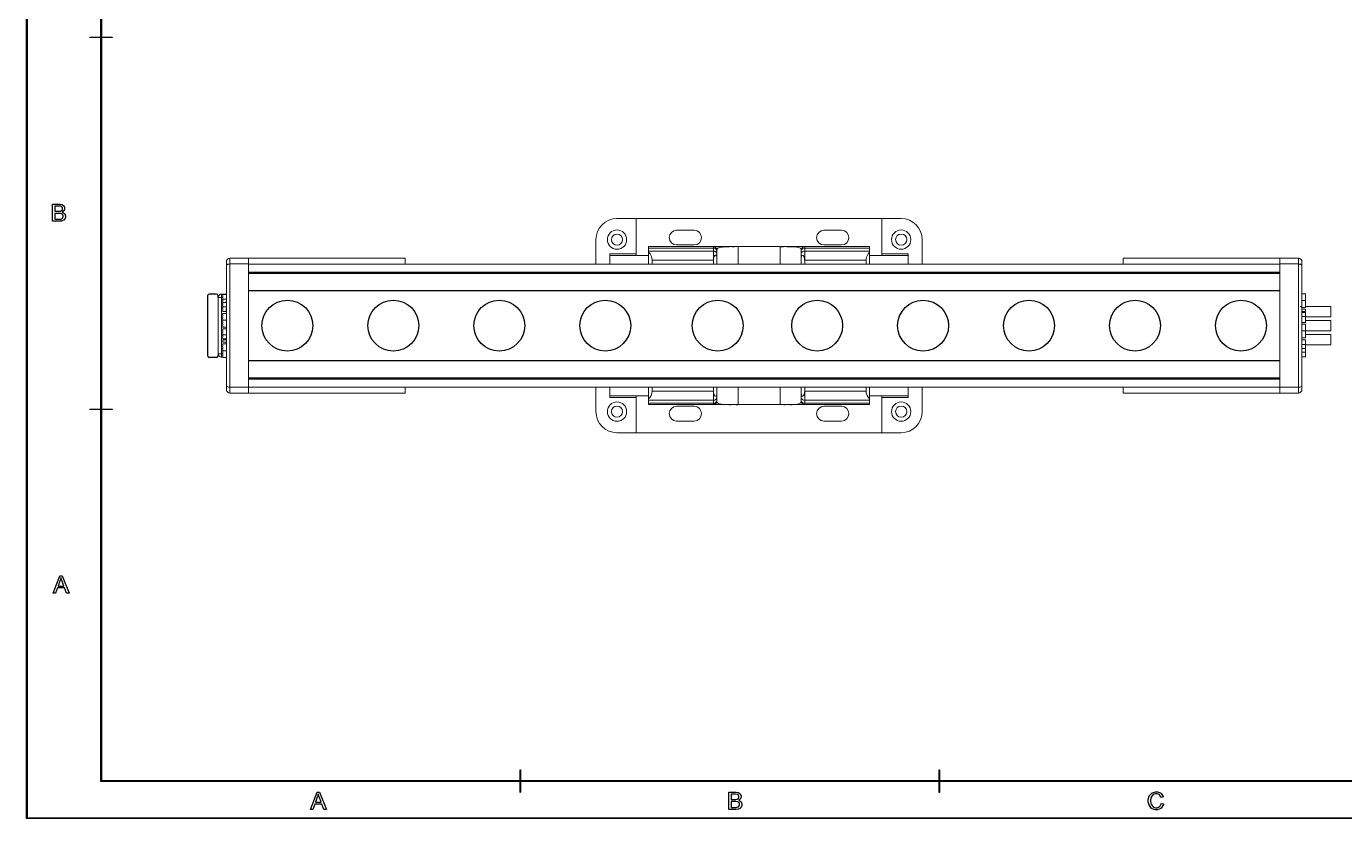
# Model space of a CAD drawing. Header units: inches. Extents: x 0.54 to 10.46, y 0.74 to 7.76.
# Drawn here: x 0.54 to 6.46, y 0.74 to 4.3 of the extents above; entities that cross this region are included whole.
import ezdxf

# ---------------------------------------------------------------- set-up
doc = ezdxf.new("R2010")
doc.units = ezdxf.units.IN
doc.header["$MEASUREMENT"] = 0

# ---------------------------------------------------------------- blocks, each defined once
blk = doc.blocks.new('block 2')
at = {"color": 7, "lineweight": 25, "true_color": 0xffffff}
blk.add_lwpolyline([(0.8729, 0.9096), (10.2943, 0.9096), (10.2943, 7.5904), (0.8729, 7.5904), (0.8729, 0.9096)], dxfattribs=at)
blk = doc.blocks.new('block 3')
at = {"color": 7, "lineweight": 25, "true_color": 0xffffff}
blk.add_lwpolyline([(10.296, 0.9061), (0.8712, 0.9061), (0.8707, 0.9061), (0.8694, 0.9074), (0.8694, 0.9078), (0.8694, 7.5922), (0.8694, 7.5926), (0.8707, 7.5939), (0.8712, 7.5939), (10.296, 7.5939), (10.2964, 7.5939), (10.2977, 7.5926), (10.2977, 7.5922), (10.2977, 0.9078), (10.2977, 0.9074), (10.2964, 0.9061), (10.296, 0.9061)], dxfattribs=at)
blk = doc.blocks.new('block 6')
at = {"color": 7, "lineweight": 25, "true_color": 0xffffff}
blk.add_lwpolyline([(0.9213, 2.5782), (0.821, 2.5782), (0.8208, 2.5782), (0.8203, 2.5788), (0.8203, 2.5789), (0.8203, 2.5792), (0.8208, 2.5796), (0.821, 2.5796), (0.9213, 2.5796), (0.9215, 2.5796), (0.922, 2.5792), (0.922, 2.5789), (0.922, 2.5788), (0.9215, 2.5782), (0.9213, 2.5782)], dxfattribs=at)
blk = doc.blocks.new('block 7')
at = {"color": 7, "lineweight": 25, "true_color": 0xffffff}
blk.add_lwpolyline([(0.9213, 4.2493), (0.821, 4.2493), (0.8208, 4.2493), (0.8203, 4.2498), (0.8203, 4.25), (0.8203, 4.2502), (0.8208, 4.2507), (0.821, 4.2507), (0.9213, 4.2507), (0.9215, 4.2507), (0.922, 4.2502), (0.922, 4.25), (0.922, 4.2498), (0.9215, 4.2493), (0.9213, 4.2493)], dxfattribs=at)
blk = doc.blocks.new('block 11')
at = {"color": 7, "lineweight": 25, "true_color": 0xffffff}
blk.add_lwpolyline([(0.6778, 1.7844), (0.7041, 1.7844), (0.696, 1.806), (0.6953, 1.8077), (0.6907, 1.8211), (0.6905, 1.8222), (0.6902, 1.8209), (0.6867, 1.8086), (0.6863, 1.8074), (0.6778, 1.7844)], dxfattribs=at)
blk = doc.blocks.new('block 12')
at = {"color": 7, "lineweight": 25, "true_color": 0xffffff}
blk.add_lwpolyline([(0.6553, 1.7525), (0.6852, 1.8304), (0.6963, 1.8304), (0.7281, 1.7525), (0.7164, 1.7525), (0.7073, 1.7761), (0.6748, 1.7761), (0.6662, 1.7525), (0.6553, 1.7525)], dxfattribs=at)
blk = doc.blocks.new('block 13')
at = {"color": 7, "lineweight": 25, "true_color": 0xffffff}
blk.add_lwpolyline([(0.6627, 3.4328), (0.6821, 3.4328), (0.6838, 3.4328), (0.6887, 3.4331), (0.6891, 3.4332), (0.6897, 3.4333), (0.6946, 3.4351), (0.6951, 3.4353), (0.6954, 3.4355), (0.6987, 3.4392), (0.699, 3.4396), (0.6992, 3.4401), (0.7005, 3.4447), (0.7005, 3.4462), (0.7005, 3.4481), (0.6986, 3.4532), (0.6983, 3.4537), (0.6979, 3.4543), (0.6927, 3.458), (0.6921, 3.4582), (0.6914, 3.4584), (0.6833, 3.4595), (0.6807, 3.4595), (0.6627, 3.4595), (0.6627, 3.4328)], dxfattribs=at)
blk = doc.blocks.new('block 14')
at = {"color": 7, "lineweight": 25, "true_color": 0xffffff}
blk.add_lwpolyline([(0.6627, 3.4688), (0.6795, 3.4688), (0.682, 3.4688), (0.6888, 3.4695), (0.6894, 3.4696), (0.69, 3.4698), (0.695, 3.4731), (0.6953, 3.4735), (0.6956, 3.474), (0.6973, 3.4787), (0.6973, 3.4803), (0.6973, 3.482), (0.6957, 3.4866), (0.6954, 3.4871), (0.6951, 3.4876), (0.6907, 3.491), (0.6901, 3.4912), (0.6895, 3.4914), (0.6811, 3.4922), (0.6782, 3.4922), (0.6627, 3.4922), (0.6627, 3.4688)], dxfattribs=at)
blk = doc.blocks.new('block 15')
at = {"color": 7, "lineweight": 25, "true_color": 0xffffff}
blk.add_lwpolyline([(0.6524, 3.4236), (0.6524, 3.5014), (0.6816, 3.5014), (0.6852, 3.5014), (0.695, 3.4995), (0.6959, 3.4991), (0.6968, 3.4987), (0.7038, 3.4926), (0.7043, 3.4918), (0.7048, 3.491), (0.7074, 3.4839), (0.7074, 3.4815), (0.7074, 3.4792), (0.7052, 3.4729), (0.7047, 3.4721), (0.7042, 3.4714), (0.6974, 3.4655), (0.6965, 3.465), (0.6977, 3.4647), (0.7067, 3.4588), (0.7074, 3.458), (0.708, 3.4571), (0.7112, 3.4489), (0.7112, 3.4462), (0.7112, 3.4436), (0.7093, 3.4368), (0.7089, 3.436), (0.7085, 3.4352), (0.7037, 3.4292), (0.7031, 3.4288), (0.7025, 3.4283), (0.6954, 3.4251), (0.6946, 3.4249), (0.6938, 3.4247), (0.685, 3.4236), (0.6821, 3.4236), (0.6524, 3.4236)], dxfattribs=at)
blk = doc.blocks.new('block 32')
at = {"color": 7, "lineweight": 25, "true_color": 0xffffff}
blk.add_lwpolyline([(2.7561, 0.857), (2.7559, 0.857), (2.7555, 0.8576), (2.7555, 0.8577), (2.7555, 0.958), (2.7555, 0.9582), (2.7559, 0.9587), (2.7561, 0.9587), (2.7563, 0.9587), (2.7568, 0.9582), (2.7568, 0.958), (2.7568, 0.8577), (2.7568, 0.8576), (2.7563, 0.857), (2.7561, 0.857)], dxfattribs=at)
blk = doc.blocks.new('block 33')
at = {"color": 7, "lineweight": 25, "true_color": 0xffffff}
blk.add_lwpolyline([(4.6411, 0.857), (4.6409, 0.857), (4.6404, 0.8576), (4.6404, 0.8577), (4.6404, 0.958), (4.6404, 0.9582), (4.6409, 0.9587), (4.6411, 0.9587), (4.6412, 0.9587), (4.6418, 0.9582), (4.6418, 0.958), (4.6418, 0.8577), (4.6418, 0.8576), (4.6412, 0.857), (4.6411, 0.857)], dxfattribs=at)
blk = doc.blocks.new('block 36')
at = {"color": 7, "lineweight": 25, "true_color": 0xffffff}
blk.add_lwpolyline([(1.835, 0.8122), (1.8614, 0.8122), (1.8533, 0.8338), (1.8526, 0.8355), (1.848, 0.8489), (1.8477, 0.8499), (1.8475, 0.8487), (1.844, 0.8363), (1.8436, 0.8351), (1.835, 0.8122)], dxfattribs=at)
blk = doc.blocks.new('block 37')
at = {"color": 7, "lineweight": 25, "true_color": 0xffffff}
blk.add_lwpolyline([(1.8125, 0.7803), (1.8424, 0.8581), (1.8535, 0.8581), (1.8854, 0.7803), (1.8737, 0.7803), (1.8646, 0.8038), (1.8321, 0.8038), (1.8235, 0.7803), (1.8125, 0.7803)], dxfattribs=at)
blk = doc.blocks.new('block 38')
at = {"color": 7, "lineweight": 25, "true_color": 0xffffff}
blk.add_lwpolyline([(3.7049, 0.7894), (3.7243, 0.7894), (3.726, 0.7894), (3.731, 0.7898), (3.7314, 0.7898), (3.7319, 0.7899), (3.7368, 0.7917), (3.7373, 0.7919), (3.7377, 0.7922), (3.741, 0.7958), (3.7412, 0.7963), (3.7415, 0.7968), (3.7428, 0.8013), (3.7428, 0.8028), (3.7428, 0.8047), (3.7409, 0.8099), (3.7405, 0.8104), (3.7402, 0.8109), (3.735, 0.8147), (3.7343, 0.8149), (3.7336, 0.8151), (3.7256, 0.8162), (3.723, 0.8162), (3.7049, 0.8162), (3.7049, 0.7894)], dxfattribs=at)
blk = doc.blocks.new('block 39')
at = {"color": 7, "lineweight": 25, "true_color": 0xffffff}
blk.add_lwpolyline([(3.7049, 0.8254), (3.7218, 0.8254), (3.7242, 0.8254), (3.7311, 0.8262), (3.7316, 0.8263), (3.7322, 0.8265), (3.7372, 0.8298), (3.7375, 0.8302), (3.7378, 0.8307), (3.7395, 0.8354), (3.7395, 0.837), (3.7395, 0.8387), (3.7379, 0.8433), (3.7377, 0.8438), (3.7373, 0.8443), (3.7329, 0.8477), (3.7323, 0.8478), (3.7317, 0.848), (3.7233, 0.8489), (3.7205, 0.8489), (3.7049, 0.8489), (3.7049, 0.8254)], dxfattribs=at)
blk = doc.blocks.new('block 40')
at = {"color": 7, "lineweight": 25, "true_color": 0xffffff}
blk.add_lwpolyline([(3.6946, 0.7803), (3.6946, 0.8581), (3.7239, 0.8581), (3.7274, 0.8581), (3.7372, 0.8562), (3.7381, 0.8557), (3.739, 0.8554), (3.7461, 0.8493), (3.7466, 0.8485), (3.7471, 0.8477), (3.7496, 0.8406), (3.7496, 0.8382), (3.7496, 0.8358), (3.7474, 0.8295), (3.7469, 0.8288), (3.7464, 0.8281), (3.7397, 0.8222), (3.7387, 0.8217), (3.7399, 0.8213), (3.749, 0.8155), (3.7496, 0.8146), (3.7502, 0.8138), (3.7534, 0.8056), (3.7534, 0.8028), (3.7534, 0.8003), (3.7515, 0.7935), (3.7511, 0.7926), (3.7507, 0.7919), (3.746, 0.7859), (3.7454, 0.7854), (3.7448, 0.785), (3.7377, 0.7818), (3.7369, 0.7816), (3.736, 0.7814), (3.7272, 0.7803), (3.7243, 0.7803), (3.6946, 0.7803)], dxfattribs=at)
blk = doc.blocks.new('block 41')
at = {"color": 7, "lineweight": 25, "true_color": 0xffffff}
blk.add_lwpolyline([(5.6392, 0.8076), (5.6496, 0.805), (5.649, 0.8028), (5.6393, 0.7867), (5.6379, 0.7856), (5.6365, 0.7845), (5.6221, 0.7789), (5.6173, 0.7789), (5.6122, 0.7789), (5.5982, 0.7833), (5.5969, 0.7841), (5.5955, 0.7849), (5.5855, 0.7973), (5.5849, 0.7989), (5.5842, 0.8005), (5.5808, 0.815), (5.5808, 0.8198), (5.5808, 0.8251), (5.5846, 0.8395), (5.5854, 0.841), (5.5861, 0.8425), (5.5971, 0.854), (5.5986, 0.8547), (5.6, 0.8555), (5.6131, 0.8594), (5.6175, 0.8594), (5.6224, 0.8594), (5.6358, 0.8545), (5.6371, 0.8535), (5.6384, 0.8525), (5.6477, 0.8385), (5.6482, 0.8368), (5.6381, 0.8344), (5.6376, 0.8358), (5.6311, 0.8461), (5.6302, 0.8467), (5.6294, 0.8474), (5.6202, 0.8506), (5.6173, 0.8506), (5.6135, 0.8506), (5.6033, 0.8471), (5.6023, 0.8463), (5.6013, 0.8456), (5.5942, 0.836), (5.5938, 0.8347), (5.5934, 0.8336), (5.5914, 0.8233), (5.5914, 0.8198), (5.5914, 0.8155), (5.5938, 0.8037), (5.5943, 0.8025), (5.5947, 0.8013), (5.6022, 0.792), (5.6033, 0.7914), (5.6042, 0.7908), (5.6134, 0.7878), (5.6165, 0.7878), (5.6201, 0.7878), (5.6301, 0.7919), (5.6311, 0.7928), (5.6321, 0.7936), (5.6389, 0.8059), (5.6392, 0.8076)], dxfattribs=at)
blk = doc.blocks.new('block 52')
at = {"color": 7, "lineweight": 25, "true_color": 0xffffff}
blk.add_lwpolyline([(0.5387, 0.7425), (10.4614, 0.7425), (10.4614, 7.7575), (0.5387, 7.7575), (0.5387, 0.7425)], dxfattribs=at)
blk = doc.blocks.new('block 53')
at = {"color": 7, "lineweight": 25, "true_color": 0xffffff}
blk.add_lwpolyline([(10.4631, 0.739), (0.5369, 0.739), (0.5365, 0.739), (0.5352, 0.7403), (0.5352, 0.7407), (0.5352, 7.7593), (0.5352, 7.7597), (0.5365, 7.761), (0.5369, 7.761), (10.4631, 7.761), (10.4635, 7.761), (10.4648, 7.7597), (10.4648, 7.7593), (10.4648, 0.7407), (10.4648, 0.7403), (10.4635, 0.739), (10.4631, 0.739)], dxfattribs=at)
blk = doc.blocks.new('block 119')
at = {"color": 7, "lineweight": 15, "true_color": 0xffffff}
for points in [[(3.1914, 3.436), (3.2782, 3.436), (3.2782, 3.2782), (3.1598, 3.2782)], [(4.3826, 3.436), (3.2782, 3.436)], [(3.5385, 3.3836), (3.4596, 3.3836)], [(4.1223, 3.3836), (4.2012, 3.3836)], [(4.3826, 3.436), (4.3826, 3.2782)], [(4.4694, 3.436), (4.3826, 3.436)], [(3.0968, 3.2309), (3.0968, 3.3413)], [(4.5641, 3.3413), (4.5641, 3.2309)], [(3.1598, 3.2703), (3.1598, 3.2782)], [(3.1598, 3.2703), (3.1598, 3.2309)], [(3.3334, 3.2703), (3.1598, 3.2703)], [(3.2782, 3.2703), (3.2782, 3.2782)], [(3.3334, 3.3098), (3.6253, 3.3098)], [(3.3334, 3.3034), (3.3334, 3.3098)], [(3.3334, 3.3034), (3.6253, 3.3034)], [(3.3334, 3.29), (3.3334, 3.3034)], [(3.3334, 3.2843), (3.3334, 3.29), (3.6253, 3.29)], [(3.3334, 3.2309), (3.3334, 3.2843)], [(3.4596, 3.3174), (3.5385, 3.3174)], [(3.7357, 3.3098), (3.6253, 3.3098)], [(3.6253, 3.3098), (3.6253, 3.3034)], [(3.6253, 3.3034), (3.6253, 3.29)], [(3.6253, 3.29), (3.6253, 3.249)], [(3.6411, 3.2969), (3.6411, 3.294)], [(3.6411, 3.2898), (3.6411, 3.294)], [(3.6411, 3.2763), (3.6411, 3.2898)], [(3.6411, 3.249), (3.6411, 3.2763)], [(3.9251, 3.3098), (3.7357, 3.3098)], [(3.7357, 3.3098), (3.7357, 3.2309)], [(4.0355, 3.3098), (3.9251, 3.3098)], [(3.9251, 3.2309), (3.9251, 3.3098)], [(4.0197, 3.294), (4.0197, 3.2969)], [(4.0197, 3.2898), (4.0197, 3.294)], [(4.0197, 3.2763), (4.0197, 3.2898)], [(4.0197, 3.249), (4.0197, 3.2763)], [(4.0355, 3.3098), (4.0355, 3.3034)], [(4.3274, 3.3098), (4.0355, 3.3098)], [(4.0355, 3.3034), (4.0355, 3.29)], [(4.3274, 3.3034), (4.0355, 3.3034)], [(4.0355, 3.29), (4.0355, 3.249)], [(4.3274, 3.29), (4.0355, 3.29)], [(4.2012, 3.3174), (4.1223, 3.3174)], [(4.3274, 3.3034), (4.3274, 3.3098)], [(4.3274, 3.29), (4.3274, 3.3034)], [(4.3274, 3.2843), (4.3274, 3.29)], [(4.3274, 3.2309), (4.3274, 3.2843)], [(4.3274, 3.2703), (4.501, 3.2703)], [(4.3826, 3.2782), (4.501, 3.2782)], [(4.3826, 3.2703), (4.3826, 3.2782)], [(4.501, 3.2703), (4.501, 3.2782)], [(4.501, 3.2703), (4.501, 3.2309)], [(1.4346, 3.2234), (1.4346, 3.2419)], [(1.4503, 3.2318), (1.4503, 2.6778), (1.4473, 2.678), (1.4443, 2.6784), (1.4416, 2.6792), (1.4392, 2.6803), (1.4372, 2.6815), (1.4357, 2.683), (1.4349, 2.6845), (1.4346, 2.6862), (1.4346, 3.2234)], [(1.4503, 3.2318), (1.4473, 3.2316), (1.4443, 3.2311), (1.4416, 3.2304), (1.4392, 3.2293), (1.4372, 3.2281), (1.4357, 3.2266), (1.4349, 3.2251), (1.4346, 3.2234)], [(1.4503, 3.2577), (1.4503, 3.2318)], [(1.4503, 3.2577), (1.5339, 3.2577), (1.5339, 3.2318)], [(1.5339, 3.2318), (1.4503, 3.2318)], [(2.2392, 3.2309), (2.2392, 3.2577), (1.5339, 3.2577)], [(1.5339, 2.6778), (1.5339, 3.2318)], [(1.5339, 3.2309), (6.1726, 3.2309)], [(3.3492, 3.249), (3.6253, 3.249)], [(3.3492, 3.2309), (3.3492, 3.249)], [(3.6253, 3.2309), (3.6253, 3.249)], [(3.6411, 3.2309), (3.6411, 3.249)], [(4.0197, 3.2309), (4.0197, 3.249)], [(4.0355, 3.2309), (4.0355, 3.249)], [(4.3116, 3.249), (4.0355, 3.249)], [(4.3116, 3.2309), (4.3116, 3.249)], [(5.4673, 3.2309), (5.4673, 3.2577), (6.1726, 3.2577)], [(6.1726, 3.2577), (6.2562, 3.2577)], [(6.1726, 3.2318), (6.1726, 3.2577)], [(6.2562, 3.2318), (6.1726, 3.2318)], [(6.1726, 3.2318), (6.1726, 2.6778)], [(6.2562, 3.2318), (6.2562, 3.2577)], [(6.2562, 2.6778), (6.2562, 3.2318)], [(6.2562, 3.2318), (6.2593, 3.2316), (6.2622, 3.2311), (6.265, 3.2303), (6.2674, 3.2293), (6.2693, 3.228), (6.2708, 3.2266), (6.2717, 3.225), (6.272, 3.2234), (6.272, 2.6862)], [(6.272, 3.2419), (6.272, 3.2234)], [(1.5339, 3.1914), (6.1726, 3.1914)], [(6.1726, 3.1914), (1.5339, 3.1914)], [(1.4133, 3.081), (1.4133, 3.0968)], [(1.4346, 3.0968), (1.4133, 3.0968)], [(1.4188, 3.0952), (1.4346, 3.0952)], [(6.2878, 3.0975), (6.272, 3.0975)], [(1.4133, 3.081), (1.3975, 3.081)], [(1.3975, 3.081), (1.3975, 2.8286)], [(1.4133, 2.8286), (1.4133, 3.081)], [(1.4188, 3.0738), (1.4346, 3.0738)], [(1.4188, 3.0581), (1.4346, 3.0581)], [(1.4188, 3.0399), (1.4346, 3.0399)], [(1.4339, 3.0652), (1.4346, 3.0652)], [(1.4346, 3.0646), (1.4339, 3.0652)], [(1.4346, 3.0563), (1.4339, 3.0556), (1.4339, 3.0652)], [(1.4346, 3.0556), (1.4339, 3.0556)], [(1.4346, 3.0298), (1.4339, 3.0302), (1.4346, 3.0306)], [(1.4346, 3.0203), (1.4339, 3.0197), (1.4339, 3.0302)], [(6.272, 3.0415), (6.2633, 3.0415)], [(6.2878, 3.0679), (6.272, 3.0679)], [(6.2878, 3.037), (6.272, 3.037)], [(6.2878, 3.029), (6.272, 3.029)], [(6.4022, 3.0415), (6.2878, 3.0415)], [(6.2878, 3.0187), (6.2878, 3.029)], [(6.4022, 3.0415), (6.4022, 2.9942)], [(1.4188, 3.0187), (1.4346, 3.0187)], [(1.4188, 3.0096), (1.4346, 3.0096)], [(1.4188, 3.0093), (1.4346, 3.0093)], [(1.4188, 2.9789), (1.4346, 2.9789)], [(1.4346, 3.0197), (1.4339, 3.0197)], [(6.2878, 3.0187), (6.272, 3.0187)], [(6.2878, 3.0144), (6.272, 3.0144)], [(6.2878, 2.9955), (6.272, 2.9955)], [(6.2878, 2.9685), (6.272, 2.9685)], [(6.2878, 3.0181), (6.2878, 3.0187)], [(6.4022, 2.9942), (6.2878, 2.9942)], [(6.4022, 2.9784), (6.2878, 2.9784)], [(6.4022, 2.9784), (6.4022, 2.9311)], [(1.4188, 2.948), (1.4346, 2.948)], [(1.4188, 2.9411), (1.4346, 2.9411)], [(1.4188, 2.9141), (1.4346, 2.9141)], [(6.2878, 2.9616), (6.272, 2.9616)], [(6.2878, 2.9307), (6.272, 2.9307)], [(6.4022, 2.9311), (6.2878, 2.9311)], [(6.4022, 2.9153), (6.2878, 2.9153)], [(6.4022, 2.9153), (6.4022, 2.868)], [(1.4188, 2.8952), (1.4346, 2.8952)], [(1.4188, 2.8915), (1.4188, 2.8909)], [(1.4188, 2.8909), (1.4346, 2.8909)], [(1.4188, 2.8909), (1.4188, 2.8806)], [(1.4188, 2.8806), (1.4346, 2.8806)], [(1.4188, 2.8726), (1.4346, 2.8726)], [(6.2878, 2.9002), (6.272, 2.9002)], [(6.2878, 2.9), (6.272, 2.9)], [(6.2878, 2.8908), (6.272, 2.8908)], [(6.2878, 2.8697), (6.272, 2.8697)], [(6.2878, 2.8515), (6.272, 2.8515)], [(6.4022, 2.868), (6.2878, 2.868)], [(1.4133, 2.8286), (1.3975, 2.8286)], [(1.4133, 2.8286), (1.4133, 2.8128), (1.4188, 2.8128)], [(1.4188, 2.8416), (1.4346, 2.8416)], [(1.4188, 2.8121), (1.4346, 2.8121)], [(6.2878, 2.8357), (6.272, 2.8357)], [(6.2878, 2.8143), (6.272, 2.8143)], [(1.4346, 2.6677), (1.4346, 2.6862)], [(1.4503, 2.6778), (1.5339, 2.6778)], [(1.4503, 2.6778), (1.4503, 2.6519)], [(1.5339, 2.7181), (6.1726, 2.7181)], [(1.5339, 2.7181), (6.1726, 2.7181)], [(2.2392, 2.6787), (2.2392, 2.6519), (1.5339, 2.6519)], [(6.1726, 2.6787), (1.5339, 2.6787)], [(1.5339, 2.6778), (1.5339, 2.6519)], [(3.0968, 2.5682), (3.0968, 2.6787)], [(3.1598, 2.6787), (3.1598, 2.6392)], [(3.3334, 2.6253), (3.3334, 2.6787)], [(3.3492, 2.6605), (3.3492, 2.6787)], [(3.6253, 2.6605), (3.6253, 2.6787)], [(3.6411, 2.6605), (3.6411, 2.6787)], [(3.7357, 2.6787), (3.7357, 2.5998)], [(3.9251, 2.5998), (3.9251, 2.6787)], [(4.0197, 2.6605), (4.0197, 2.6787)], [(4.0355, 2.6605), (4.0355, 2.6787)], [(4.3116, 2.6605), (4.3116, 2.6787)], [(4.3274, 2.6253), (4.3274, 2.6787)], [(4.501, 2.6787), (4.501, 2.6392)], [(4.5641, 2.6787), (4.5641, 2.5682)], [(5.4673, 2.6787), (5.4673, 2.6518), (6.1726, 2.6518)], [(6.1726, 2.6778), (6.2562, 2.6778)], [(6.2562, 2.6518), (6.1726, 2.6518), (6.1726, 2.6778)], [(6.2562, 2.6778), (6.2593, 2.6779), (6.2622, 2.6784), (6.265, 2.6792), (6.2674, 2.6802), (6.2693, 2.6815), (6.2708, 2.683), (6.2717, 2.6845), (6.272, 2.6862)], [(6.2562, 2.6518), (6.2562, 2.6778)], [(6.272, 2.6862), (6.272, 2.6676)], [(1.5339, 2.6519), (1.4503, 2.6519)], [(3.1598, 2.6392), (3.1598, 2.6313)], [(3.1598, 2.6392), (3.3334, 2.6392)], [(3.2782, 2.6313), (3.1598, 2.6313)], [(3.2782, 2.6313), (3.2782, 2.6392)], [(3.2782, 2.4736), (3.2782, 2.6313)], [(3.3334, 2.6195), (3.3334, 2.6253)], [(3.3334, 2.6195), (3.6253, 2.6195)], [(3.3334, 2.6061), (3.3334, 2.6195)], [(3.3492, 2.6605), (3.6253, 2.6605)], [(3.6253, 2.6605), (3.6253, 2.6195)], [(3.6253, 2.6195), (3.6253, 2.6061)], [(3.6411, 2.6332), (3.6411, 2.6605)], [(3.6411, 2.6198), (3.6411, 2.6332)], [(3.6411, 2.6156), (3.6411, 2.6198)], [(3.6411, 2.6156), (3.6411, 2.6126)], [(4.0197, 2.6332), (4.0197, 2.6605)], [(4.0197, 2.6198), (4.0197, 2.6332)], [(4.0197, 2.6156), (4.0197, 2.6198)], [(4.0197, 2.6126), (4.0197, 2.6156)], [(4.0355, 2.6605), (4.0355, 2.6195)], [(4.3116, 2.6605), (4.0355, 2.6605)], [(4.3274, 2.6195), (4.0355, 2.6195)], [(4.0355, 2.6195), (4.0355, 2.6061)], [(4.501, 2.6392), (4.3274, 2.6392)], [(4.3274, 2.6195), (4.3274, 2.6253)], [(4.3274, 2.6061), (4.3274, 2.6195)], [(4.3826, 2.6313), (4.3826, 2.6392)], [(4.4694, 2.4736), (4.3826, 2.4736), (4.3826, 2.6313), (4.501, 2.6313)], [(4.501, 2.6392), (4.501, 2.6313)], [(3.3334, 2.6061), (3.6253, 2.6061)], [(3.3334, 2.5998), (3.3334, 2.6061)], [(3.3334, 2.5998), (3.6253, 2.5998)], [(3.5385, 2.5922), (3.4596, 2.5922)], [(3.6253, 2.6061), (3.6253, 2.5998)], [(3.6253, 2.5998), (3.7357, 2.5998)], [(3.7357, 2.5998), (3.9251, 2.5998)], [(3.9251, 2.5998), (4.0355, 2.5998)], [(4.3274, 2.6061), (4.0355, 2.6061)], [(4.0355, 2.6061), (4.0355, 2.5998)], [(4.3274, 2.5998), (4.0355, 2.5998)], [(4.1223, 2.5922), (4.2012, 2.5922)], [(4.3274, 2.5998), (4.3274, 2.6061)], [(3.4596, 2.5259), (3.5385, 2.5259)], [(4.2012, 2.5259), (4.1223, 2.5259)], [(3.1914, 2.4736), (3.2782, 2.4736)], [(3.2782, 2.4736), (4.3826, 2.4736)]]:
    blk.add_lwpolyline(points, dxfattribs=at)
at = {"color": 8, "lineweight": 15, "true_color": 0x808080}
for points in [[(1.5339, 3.1957), (6.1726, 3.1957)], [(1.5339, 3.1889), (6.1726, 3.1889)], [(1.4133, 3.081), (1.4188, 3.081)], [(1.4188, 2.8286), (1.4133, 2.8286)], [(1.5339, 2.7206), (6.1726, 2.7206)], [(6.1726, 2.7139), (1.5339, 2.7139)]]:
    blk.add_lwpolyline(points, dxfattribs=at)
at = {"color": 7, "lineweight": 25, "true_color": 0xffffff}
for points in [[(1.3498, 3.0889), (1.3498, 2.82)], [(1.3896, 3.0968), (1.3577, 3.0968)], [(1.3975, 3.081), (1.3975, 3.0889)], [(1.5339, 3.1126), (6.1726, 3.1126)], [(1.3896, 2.8121), (1.3577, 2.8121)], [(1.3975, 2.8286), (1.3975, 2.82)], [(6.1726, 2.797), (1.5339, 2.797)]]:
    blk.add_lwpolyline(points, dxfattribs=at)
at = {"color": 7, "lineweight": 15, "true_color": 0xffffff}
for points in [[(3.1914, 3.436), (3.1391, 3.436), (3.0968, 3.3936), (3.0968, 3.3413)], [(4.5641, 3.3413), (4.5641, 3.3936), (4.5217, 3.436), (4.4694, 3.436)], [(3.3492, 3.249), (3.3492, 3.2625), (3.3435, 3.2753), (3.3334, 3.2843)], [(3.6411, 3.294), (3.6411, 3.3027), (3.634, 3.3098), (3.6253, 3.3098)], [(3.6411, 3.2898), (3.6405, 3.2979), (3.6334, 3.304), (3.6253, 3.3034)], [(3.6411, 3.2764), (3.6405, 3.2845), (3.6334, 3.2906), (3.6253, 3.29)], [(3.6261, 3.2593), (3.6272, 3.2621), (3.628, 3.2643), (3.6291, 3.2663)], [(3.6278, 3.2646), (3.6298, 3.2676), (3.6306, 3.2689), (3.6316, 3.2698)], [(3.6314, 3.2681), (3.6322, 3.2705), (3.633, 3.2711), (3.6338, 3.2714)], [(3.6331, 3.2699), (3.6343, 3.2717), (3.6349, 3.2719), (3.6355, 3.2719)], [(3.6349, 3.2717), (3.636, 3.2719), (3.6365, 3.2717), (3.637, 3.2715)], [(3.6367, 3.2699), (3.6375, 3.2713), (3.6379, 3.2709), (3.6383, 3.2705)], [(3.6367, 3.2699), (3.6387, 3.27), (3.639, 3.2695), (3.6393, 3.269)], [(3.6385, 3.2681), (3.6397, 3.268), (3.6401, 3.267), (3.6403, 3.2659)], [(3.6402, 3.2965), (3.6421, 3.2995), (3.643, 3.302), (3.6461, 3.3039)], [(3.6402, 3.2646), (3.6411, 3.2621), (3.6411, 3.258), (3.6411, 3.254)], [(3.6455, 3.3035), (3.6492, 3.3058), (3.6545, 3.3071), (3.6611, 3.3079)], [(3.6597, 3.3071), (3.6675, 3.3087), (3.6753, 3.3092), (3.684, 3.3094)], [(3.6827, 3.3089), (3.6928, 3.3097), (3.7026, 3.3097), (3.7127, 3.3098)], [(3.7111, 3.3089), (3.7203, 3.3098), (3.728, 3.3098), (3.7358, 3.3098)], [(3.9236, 3.3089), (3.9357, 3.3098), (3.9464, 3.3098), (3.9564, 3.3097)], [(3.9555, 3.3089), (3.9664, 3.3097), (3.9759, 3.3096), (3.9842, 3.3092)], [(3.9838, 3.3089), (3.9924, 3.3088), (3.9996, 3.3081), (4.0052, 3.307)], [(4.005, 3.3053), (4.0108, 3.3059), (4.015, 3.3044), (4.0172, 3.3022)], [(4.0157, 3.3018), (4.0188, 3.3007), (4.0192, 3.2988), (4.0197, 3.2969)], [(4.0192, 3.2646), (4.0197, 3.2621), (4.0197, 3.258), (4.0198, 3.254)], [(4.0355, 3.3098), (4.0268, 3.3098), (4.0197, 3.3027), (4.0197, 3.294)], [(4.0355, 3.3034), (4.0274, 3.304), (4.0204, 3.2979), (4.0197, 3.2898)], [(4.0355, 3.29), (4.0274, 3.2906), (4.0204, 3.2845), (4.0197, 3.2764)], [(4.021, 3.2681), (4.0211, 3.268), (4.0208, 3.267), (4.0205, 3.2659)], [(4.021, 3.2699), (4.0221, 3.27), (4.0218, 3.2695), (4.0215, 3.269)], [(4.0228, 3.2699), (4.0233, 3.2713), (4.0229, 3.2709), (4.0225, 3.2705)], [(4.0245, 3.2717), (4.0248, 3.2719), (4.0243, 3.2717), (4.0238, 3.2715)], [(4.0263, 3.2699), (4.0265, 3.2717), (4.0259, 3.2719), (4.0253, 3.2719)], [(4.0281, 3.2681), (4.0286, 3.2705), (4.0279, 3.2711), (4.0271, 3.2714)], [(4.0316, 3.2646), (4.031, 3.2676), (4.0302, 3.2689), (4.0293, 3.2698)], [(4.0334, 3.2593), (4.0337, 3.2621), (4.0328, 3.2643), (4.0318, 3.2663)], [(4.3274, 3.2843), (4.3174, 3.2753), (4.3116, 3.2625), (4.3116, 3.249)], [(1.4503, 3.2577), (1.4416, 3.2577), (1.4346, 3.2507), (1.4346, 3.242)], [(3.6243, 3.2486), (3.6255, 3.2527), (3.6258, 3.2563), (3.6266, 3.2598)], [(3.6402, 3.254), (3.6411, 3.2523), (3.6411, 3.2507), (3.6411, 3.249)], [(4.0192, 3.254), (4.0198, 3.2523), (4.0198, 3.2507), (4.0197, 3.249)], [(4.0351, 3.2486), (4.0353, 3.2527), (4.0351, 3.2563), (4.0342, 3.2598)], [(6.272, 3.2419), (6.272, 3.2507), (6.2649, 3.2577), (6.2562, 3.2577)], [(1.4133, 3.0968), (1.4045, 3.0968), (1.3975, 3.0897), (1.3975, 3.081)], [(1.4177, 3.0946), (1.4188, 3.0948), (1.4188, 3.0943), (1.4188, 3.093)], [(1.4177, 3.0928), (1.4188, 3.0918), (1.4188, 3.0897), (1.4188, 3.0872)], [(1.4177, 3.0857), (1.4188, 3.0853), (1.4188, 3.0831), (1.4188, 3.0809)], [(6.2878, 3.0946), (6.2878, 3.0969), (6.2878, 3.0972), (6.2878, 3.0975)], [(6.2878, 3.0893), (6.2878, 3.093), (6.2878, 3.0948), (6.2878, 3.0958)], [(6.2878, 3.0786), (6.2878, 3.0843), (6.2878, 3.0879), (6.2878, 3.0908)], [(1.4177, 3.0804), (1.4188, 3.0786), (1.4188, 3.0762), (1.4188, 3.0738)], [(1.4177, 3.0733), (1.4188, 3.0721), (1.4188, 3.0703), (1.4188, 3.0686)], [(1.4177, 3.068), (1.4188, 3.0669), (1.4188, 3.0653), (1.4188, 3.0639)], [(1.4177, 3.0627), (1.4188, 3.0616), (1.4188, 3.0599), (1.4188, 3.0581)], [(1.4177, 3.0574), (1.4188, 3.0569), (1.4188, 3.0556), (1.4188, 3.0541)], [(1.4177, 3.0538), (1.4188, 3.0526), (1.4188, 3.0509), (1.4188, 3.049)], [(1.4177, 3.0485), (1.4188, 3.0461), (1.4188, 3.043), (1.4188, 3.0399)], [(1.4177, 3.0397), (1.4188, 3.0369), (1.4188, 3.0339), (1.4188, 3.0312)], [(1.4177, 3.0308), (1.4188, 3.0284), (1.4188, 3.026), (1.4188, 3.0239)], [(1.4177, 3.0237), (1.4188, 3.0223), (1.4188, 3.0209), (1.4188, 3.0201)], [(6.2878, 3.0662), (6.2878, 3.0722), (6.2878, 3.0764), (6.2878, 3.0803)], [(6.2878, 3.0556), (6.2878, 3.0608), (6.2878, 3.0644), (6.2878, 3.0679)], [(6.2878, 3.0468), (6.2878, 3.0507), (6.2878, 3.0539), (6.2878, 3.0573)], [(6.2878, 3.0379), (6.2878, 3.0413), (6.2878, 3.0442), (6.2878, 3.0478)], [(6.2878, 3.0361), (6.2878, 3.0375), (6.2878, 3.0379), (6.2878, 3.0396)], [(1.4177, 3.0184), (1.4188, 3.0193), (1.4188, 3.019), (1.4188, 3.0187)], [(1.4177, 3.0096), (1.4188, 3.0095), (1.4188, 3.0095), (1.4188, 3.0094)], [(1.4177, 3.0078), (1.4188, 3.0094), (1.4188, 3.0094), (1.4188, 3.0093)], [(1.4177, 3.0078), (1.4188, 3.0087), (1.4188, 3.0081), (1.4188, 3.0063)], [(1.4177, 3.006), (1.4188, 3.0045), (1.4188, 3.0015), (1.4188, 2.9981)], [(1.4177, 2.9972), (1.4188, 2.9954), (1.4188, 2.9923), (1.4188, 2.9891)], [(1.4177, 2.9883), (1.4188, 2.9859), (1.4188, 2.9824), (1.4188, 2.9789)], [(1.4177, 2.9777), (1.4188, 2.9744), (1.4188, 2.9699), (1.4188, 2.9658)], [(1.4177, 2.9653), (1.4188, 2.9617), (1.4188, 2.958), (1.4188, 2.955)], [(6.2878, 3.006), (6.2878, 3.0092), (6.2878, 3.0118), (6.2878, 3.0144)], [(6.2878, 2.9954), (6.2878, 2.9992), (6.2878, 3.003), (6.2878, 3.0065)], [(6.2878, 2.9848), (6.2878, 2.9887), (6.2878, 2.9921), (6.2878, 2.9955)], [(6.2878, 2.9759), (6.2878, 2.9798), (6.2878, 2.9826), (6.2878, 2.9857)], [(6.2878, 2.9688), (6.2878, 2.9719), (6.2878, 2.9743), (6.2878, 2.9774)], [(6.2878, 2.9671), (6.2878, 2.9688), (6.2878, 2.9692), (6.2878, 2.9706)], [(1.4177, 2.9547), (1.4188, 2.9526), (1.4188, 2.9507), (1.4188, 2.9496)], [(1.4177, 2.9494), (1.4188, 2.9485), (1.4188, 2.9482), (1.4188, 2.948)], [(1.4177, 2.9405), (1.4188, 2.9408), (1.4188, 2.9404), (1.4188, 2.939)], [(1.4177, 2.9387), (1.4188, 2.9377), (1.4188, 2.9353), (1.4188, 2.9322)], [(1.4177, 2.9316), (1.4188, 2.9298), (1.4188, 2.927), (1.4188, 2.9239)], [(1.4177, 2.9228), (1.4188, 2.9209), (1.4188, 2.9175), (1.4188, 2.9141)], [(1.4177, 2.9139), (1.4188, 2.9104), (1.4188, 2.9066), (1.4188, 2.9031)], [(6.2878, 2.9582), (6.2878, 2.9611), (6.2878, 2.9613), (6.2878, 2.9616)], [(6.2878, 2.9529), (6.2878, 2.957), (6.2878, 2.9589), (6.2878, 2.96)], [(6.2878, 2.9423), (6.2878, 2.9479), (6.2878, 2.9516), (6.2878, 2.9546)], [(6.2878, 2.9299), (6.2878, 2.9352), (6.2878, 2.9397), (6.2878, 2.9438)], [(6.2878, 2.9192), (6.2878, 2.9237), (6.2878, 2.9272), (6.2878, 2.9307)], [(6.2878, 2.9104), (6.2878, 2.9142), (6.2878, 2.9172), (6.2878, 2.9205)], [(6.2878, 2.9015), (6.2878, 2.9051), (6.2878, 2.9081), (6.2878, 2.9115)], [(1.4177, 2.9015), (1.4188, 2.9004), (1.4188, 2.8978), (1.4188, 2.8952)], [(1.4177, 2.8714), (1.4188, 2.8721), (1.4188, 2.8717), (1.4188, 2.87)], [(1.4177, 2.8697), (1.4188, 2.8683), (1.4188, 2.8653), (1.4188, 2.8618)], [(1.4177, 2.8608), (1.4188, 2.8589), (1.4188, 2.8557), (1.4188, 2.8523)], [(1.4177, 2.852), (1.4188, 2.8488), (1.4188, 2.8452), (1.4188, 2.8416)], [(6.2878, 2.8998), (6.2878, 2.9009), (6.2878, 2.9015), (6.2878, 2.9033)], [(6.2878, 2.8998), (6.2878, 2.9001), (6.2878, 2.9001), (6.2878, 2.9002)], [(6.2878, 2.8998), (6.2878, 2.9002), (6.2878, 2.9002), (6.2878, 2.9002)], [(6.2878, 2.8891), (6.2878, 2.8903), (6.2878, 2.8906), (6.2878, 2.8908)], [(6.2878, 2.8856), (6.2878, 2.8873), (6.2878, 2.8887), (6.2878, 2.8895)], [(6.2878, 2.8767), (6.2878, 2.8812), (6.2878, 2.8836), (6.2878, 2.8857)], [(6.2878, 2.8697), (6.2878, 2.8727), (6.2878, 2.8757), (6.2878, 2.8784)], [(6.2878, 2.859), (6.2878, 2.8635), (6.2878, 2.8666), (6.2878, 2.8697)], [(6.2878, 2.8537), (6.2878, 2.857), (6.2878, 2.8587), (6.2878, 2.8606)], [(6.2878, 2.8502), (6.2878, 2.8527), (6.2878, 2.854), (6.2878, 2.8555)], [(6.2878, 2.8449), (6.2878, 2.8479), (6.2878, 2.8497), (6.2878, 2.8515)], [(1.3975, 2.8286), (1.3975, 2.8199), (1.4045, 2.8128), (1.4133, 2.8128)], [(1.4177, 2.8413), (1.4188, 2.8374), (1.4188, 2.8332), (1.4188, 2.8293)], [(1.4177, 2.8289), (1.4188, 2.8253), (1.4188, 2.8217), (1.4188, 2.8188)], [(1.4177, 2.8183), (1.4188, 2.8166), (1.4188, 2.8148), (1.4188, 2.8138)], [(1.4177, 2.813), (1.4188, 2.8127), (1.4188, 2.8124), (1.4188, 2.8121)], [(6.2878, 2.8396), (6.2878, 2.8427), (6.2878, 2.8443), (6.2878, 2.8457)], [(6.2878, 2.8342), (6.2878, 2.8375), (6.2878, 2.8393), (6.2878, 2.841)], [(6.2878, 2.8272), (6.2878, 2.831), (6.2878, 2.8334), (6.2878, 2.8358)], [(6.2878, 2.8218), (6.2878, 2.8243), (6.2878, 2.8264), (6.2878, 2.8287)], [(6.2878, 2.8165), (6.2878, 2.8178), (6.2878, 2.8199), (6.2878, 2.8224)], [(6.2878, 2.813), (6.2878, 2.8148), (6.2878, 2.8153), (6.2878, 2.8165)], [(1.4346, 2.6677), (1.4346, 2.6589), (1.4416, 2.6519), (1.4503, 2.6519)], [(3.3334, 2.6253), (3.3435, 2.6342), (3.3492, 2.6471), (3.3492, 2.6605)], [(3.6243, 2.6589), (3.6253, 2.6596), (3.6253, 2.6601), (3.6253, 2.6605)], [(3.6261, 2.6483), (3.6259, 2.6523), (3.6254, 2.6558), (3.6253, 2.6592)], [(3.6253, 2.6196), (3.6334, 2.619), (3.6405, 2.6251), (3.6411, 2.6332)], [(3.6253, 2.6061), (3.6334, 2.6056), (3.6405, 2.6117), (3.6411, 2.6198)], [(3.6253, 2.5998), (3.634, 2.5998), (3.6411, 2.6069), (3.6411, 2.6156)], [(3.6278, 2.6412), (3.6283, 2.6446), (3.6274, 2.6468), (3.6268, 2.6491)], [(3.6314, 2.6377), (3.6311, 2.6402), (3.6302, 2.6413), (3.6294, 2.6426)], [(3.6331, 2.6377), (3.6335, 2.6382), (3.6327, 2.6387), (3.6321, 2.6393)], [(3.6349, 2.6377), (3.6352, 2.6377), (3.6347, 2.6378), (3.6342, 2.6379)], [(3.6367, 2.6377), (3.6367, 2.6379), (3.6362, 2.6377), (3.6357, 2.6377)], [(3.6385, 2.6377), (3.6381, 2.6388), (3.6377, 2.6384), (3.6372, 2.6381)], [(3.6385, 2.6394), (3.6393, 2.6405), (3.6389, 2.6399), (3.6385, 2.6394)], [(3.6402, 2.6448), (3.6403, 2.6437), (3.64, 2.6424), (3.6396, 2.6412)], [(3.6402, 2.6589), (3.6411, 2.6567), (3.6412, 2.6528), (3.6409, 2.649)], [(3.6402, 2.6483), (3.6409, 2.6477), (3.6407, 2.6463), (3.6405, 2.645)], [(3.642, 2.6058), (3.6421, 2.6089), (3.6416, 2.6108), (3.6411, 2.6126)], [(4.0192, 2.6111), (4.0188, 2.6101), (4.0178, 2.6075), (4.0147, 2.6056)], [(4.0192, 2.6589), (4.0197, 2.6567), (4.0197, 2.6528), (4.0199, 2.649)], [(4.0192, 2.6483), (4.02, 2.6477), (4.0201, 2.6463), (4.0203, 2.645)], [(4.0192, 2.6448), (4.0205, 2.6437), (4.0208, 2.6424), (4.0213, 2.6412)], [(4.0197, 2.6332), (4.0204, 2.6251), (4.0274, 2.619), (4.0355, 2.6196)], [(4.0197, 2.6198), (4.0204, 2.6117), (4.0274, 2.6056), (4.0355, 2.6061)], [(4.0197, 2.6156), (4.0197, 2.6069), (4.0268, 2.5998), (4.0355, 2.5998)], [(4.021, 2.6394), (4.0216, 2.6405), (4.0219, 2.6399), (4.0223, 2.6394)], [(4.021, 2.6377), (4.0227, 2.6388), (4.0232, 2.6384), (4.0237, 2.6381)], [(4.0228, 2.6377), (4.0241, 2.6379), (4.0246, 2.6377), (4.0251, 2.6377)], [(4.0245, 2.6377), (4.0256, 2.6377), (4.0261, 2.6378), (4.0266, 2.6379)], [(4.0263, 2.6377), (4.0274, 2.6382), (4.0281, 2.6387), (4.0288, 2.6393)], [(4.0281, 2.6377), (4.0298, 2.6402), (4.0307, 2.6413), (4.0314, 2.6426)], [(4.0298, 2.6412), (4.0325, 2.6446), (4.0334, 2.6468), (4.0341, 2.6491)], [(4.0334, 2.6483), (4.0349, 2.6523), (4.0354, 2.6558), (4.0355, 2.6592)], [(4.0351, 2.6589), (4.0355, 2.6596), (4.0355, 2.6601), (4.0355, 2.6605)], [(4.3116, 2.6605), (4.3116, 2.6471), (4.3174, 2.6342), (4.3274, 2.6253)], [(6.2562, 2.6519), (6.2649, 2.6519), (6.272, 2.6589), (6.272, 2.6676)], [(3.0968, 2.5682), (3.0968, 2.5159), (3.1391, 2.4736), (3.1914, 2.4736)], [(3.6544, 2.6023), (3.65, 2.6037), (3.6458, 2.6052), (3.6436, 2.6073)], [(3.6756, 2.5987), (3.6684, 2.6008), (3.6613, 2.6015), (3.6556, 2.6026)], [(3.704, 2.5987), (3.6944, 2.5999), (3.6849, 2.6), (3.6766, 2.6004)], [(3.7341, 2.5987), (3.7251, 2.5998), (3.7145, 2.5998), (3.7044, 2.5998)], [(3.9466, 2.5987), (3.9406, 2.5998), (3.9328, 2.5998), (3.9251, 2.5998)], [(3.9767, 2.5987), (3.9681, 2.5999), (3.9583, 2.5998), (3.9481, 2.5998)], [(3.9997, 2.6005), (3.9933, 2.6008), (3.9856, 2.6004), (3.9768, 2.6001)], [(4.0139, 2.604), (4.0116, 2.6037), (4.0063, 2.6025), (3.9997, 2.6017)], [(4.4694, 2.4736), (4.5217, 2.4736), (4.5641, 2.5159), (4.5641, 2.5682)]]:
    blk.add_open_spline(points, degree=3, dxfattribs=at)
for points, knots in [([(3.148, 3.3413), (3.148, 3.3174), (3.1675, 3.2979), (3.1914, 3.2979), (3.2154, 3.2979), (3.2348, 3.3174), (3.2348, 3.3413), (3.2348, 3.3653), (3.2154, 3.3847), (3.1914, 3.3847), (3.1675, 3.3847), (3.148, 3.3653), (3.148, 3.3413)], [0, 0, 0, 0, 1, 1, 1, 2, 2, 2, 3, 3, 3, 4, 4, 4, 4]), ([(3.4596, 3.3836), (3.4413, 3.3836), (3.4265, 3.3688), (3.4265, 3.3505), (3.4265, 3.3322), (3.4413, 3.3174), (3.4596, 3.3174)], [0, 0, 0, 0, 1, 1, 1, 2, 2, 2, 2]), ([(3.5385, 3.3174), (3.5568, 3.3174), (3.5717, 3.3322), (3.5717, 3.3505), (3.5717, 3.3688), (3.5568, 3.3836), (3.5385, 3.3836)], [0, 0, 0, 0, 1, 1, 1, 2, 2, 2, 2]), ([(4.1223, 3.3836), (4.104, 3.3836), (4.0892, 3.3688), (4.0892, 3.3505), (4.0892, 3.3322), (4.104, 3.3174), (4.1223, 3.3174)], [0, 0, 0, 0, 1, 1, 1, 2, 2, 2, 2]), ([(4.2012, 3.3174), (4.2195, 3.3174), (4.2343, 3.3322), (4.2343, 3.3505), (4.2343, 3.3688), (4.2195, 3.3836), (4.2012, 3.3836)], [0, 0, 0, 0, 1, 1, 1, 2, 2, 2, 2]), ([(4.426, 3.3413), (4.426, 3.3174), (4.4454, 3.2979), (4.4694, 3.2979), (4.4934, 3.2979), (4.5128, 3.3174), (4.5128, 3.3413), (4.5128, 3.3653), (4.4934, 3.3847), (4.4694, 3.3847), (4.4454, 3.3847), (4.426, 3.3653), (4.426, 3.3413)], [0, 0, 0, 0, 1, 1, 1, 2, 2, 2, 3, 3, 3, 4, 4, 4, 4]), ([(3.1662, 3.3413), (3.1662, 3.3274), (3.1775, 3.3161), (3.1914, 3.3161), (3.2054, 3.3161), (3.2167, 3.3274), (3.2167, 3.3413), (3.2167, 3.3553), (3.2054, 3.3666), (3.1914, 3.3666), (3.1775, 3.3666), (3.1662, 3.3553), (3.1662, 3.3413)], [0, 0, 0, 0, 1, 1, 1, 2, 2, 2, 3, 3, 3, 4, 4, 4, 4]), ([(4.4442, 3.3413), (4.4442, 3.3274), (4.4555, 3.3161), (4.4694, 3.3161), (4.4834, 3.3161), (4.4947, 3.3274), (4.4947, 3.3413), (4.4947, 3.3553), (4.4834, 3.3666), (4.4694, 3.3666), (4.4555, 3.3666), (4.4442, 3.3553), (4.4442, 3.3413)], [0, 0, 0, 0, 1, 1, 1, 2, 2, 2, 3, 3, 3, 4, 4, 4, 4]), ([(3.148, 2.5682), (3.148, 2.5443), (3.1675, 2.5248), (3.1914, 2.5248), (3.2154, 2.5248), (3.2348, 2.5443), (3.2348, 2.5682), (3.2348, 2.5922), (3.2154, 2.6116), (3.1914, 2.6116), (3.1675, 2.6116), (3.148, 2.5922), (3.148, 2.5682)], [0, 0, 0, 0, 1, 1, 1, 2, 2, 2, 3, 3, 3, 4, 4, 4, 4]), ([(4.426, 2.5682), (4.426, 2.5443), (4.4454, 2.5248), (4.4694, 2.5248), (4.4934, 2.5248), (4.5128, 2.5443), (4.5128, 2.5682), (4.5128, 2.5922), (4.4934, 2.6116), (4.4694, 2.6116), (4.4454, 2.6116), (4.426, 2.5922), (4.426, 2.5682)], [0, 0, 0, 0, 1, 1, 1, 2, 2, 2, 3, 3, 3, 4, 4, 4, 4]), ([(3.1662, 2.5682), (3.1662, 2.5543), (3.1775, 2.543), (3.1914, 2.543), (3.2054, 2.543), (3.2167, 2.5543), (3.2167, 2.5682), (3.2167, 2.5822), (3.2054, 2.5935), (3.1914, 2.5935), (3.1775, 2.5935), (3.1662, 2.5822), (3.1662, 2.5682)], [0, 0, 0, 0, 1, 1, 1, 2, 2, 2, 3, 3, 3, 4, 4, 4, 4]), ([(3.4596, 2.5922), (3.4413, 2.5922), (3.4265, 2.5774), (3.4265, 2.5591), (3.4265, 2.5408), (3.4413, 2.5259), (3.4596, 2.5259)], [0, 0, 0, 0, 1, 1, 1, 2, 2, 2, 2]), ([(3.5385, 2.5259), (3.5568, 2.5259), (3.5717, 2.5408), (3.5717, 2.5591), (3.5717, 2.5774), (3.5568, 2.5922), (3.5385, 2.5922)], [0, 0, 0, 0, 1, 1, 1, 2, 2, 2, 2]), ([(4.1223, 2.5922), (4.104, 2.5922), (4.0892, 2.5774), (4.0892, 2.5591), (4.0892, 2.5408), (4.104, 2.5259), (4.1223, 2.5259)], [0, 0, 0, 0, 1, 1, 1, 2, 2, 2, 2]), ([(4.2012, 2.5259), (4.2195, 2.5259), (4.2343, 2.5408), (4.2343, 2.5591), (4.2343, 2.5774), (4.2195, 2.5922), (4.2012, 2.5922)], [0, 0, 0, 0, 1, 1, 1, 2, 2, 2, 2]), ([(4.4442, 2.5682), (4.4442, 2.5543), (4.4555, 2.543), (4.4694, 2.543), (4.4834, 2.543), (4.4947, 2.5543), (4.4947, 2.5682), (4.4947, 2.5822), (4.4834, 2.5935), (4.4694, 2.5935), (4.4555, 2.5935), (4.4442, 2.5822), (4.4442, 2.5682)], [0, 0, 0, 0, 1, 1, 1, 2, 2, 2, 3, 3, 3, 4, 4, 4, 4])]:
    blk.add_open_spline(points, degree=3, knots=knots, dxfattribs=at)
at = {"color": 7, "lineweight": 25, "true_color": 0xffffff}
for points in [[(1.3577, 3.0968), (1.3534, 3.0968), (1.3499, 3.0933), (1.3499, 3.0889)], [(1.3975, 3.0889), (1.3975, 3.0933), (1.394, 3.0968), (1.3896, 3.0968)], [(1.3499, 2.82), (1.3499, 2.8156), (1.3534, 2.8121), (1.3577, 2.8121)], [(1.3896, 2.8121), (1.394, 2.8121), (1.3975, 2.8156), (1.3975, 2.82)]]:
    blk.add_open_spline(points, degree=3, dxfattribs=at)
for points in [[(1.5947, 2.9548), (1.5947, 2.8916), (1.6459, 2.8404), (1.7091, 2.8404), (1.7723, 2.8404), (1.8235, 2.8916), (1.8235, 2.9548), (1.8235, 3.018), (1.7723, 3.0692), (1.7091, 3.0692), (1.6459, 3.0692), (1.5947, 3.018), (1.5947, 2.9548)], [(2.0712, 2.9548), (2.0712, 2.8916), (2.1224, 2.8404), (2.1856, 2.8404), (2.2488, 2.8404), (2.3, 2.8916), (2.3, 2.9548), (2.3, 3.018), (2.2488, 3.0692), (2.1856, 3.0692), (2.1224, 3.0692), (2.0712, 3.018), (2.0712, 2.9548)], [(2.5477, 2.9548), (2.5477, 2.8916), (2.5989, 2.8404), (2.6621, 2.8404), (2.7252, 2.8404), (2.7764, 2.8916), (2.7764, 2.9548), (2.7764, 3.018), (2.7252, 3.0692), (2.6621, 3.0692), (2.5989, 3.0692), (2.5477, 3.018), (2.5477, 2.9548)], [(3.0242, 2.9548), (3.0242, 2.8916), (3.0754, 2.8404), (3.1385, 2.8404), (3.2017, 2.8404), (3.2529, 2.8916), (3.2529, 2.9548), (3.2529, 3.018), (3.2017, 3.0692), (3.1385, 3.0692), (3.0754, 3.0692), (3.0242, 3.018), (3.0242, 2.9548)], [(3.5298, 2.9548), (3.5298, 2.8916), (3.581, 2.8404), (3.6442, 2.8404), (3.7074, 2.8404), (3.7586, 2.8916), (3.7586, 2.9548), (3.7586, 3.018), (3.7074, 3.0692), (3.6442, 3.0692), (3.581, 3.0692), (3.5298, 3.018), (3.5298, 2.9548)], [(3.9771, 2.9548), (3.9771, 2.8916), (4.0283, 2.8404), (4.0915, 2.8404), (4.1547, 2.8404), (4.2059, 2.8916), (4.2059, 2.9548), (4.2059, 3.018), (4.1547, 3.0692), (4.0915, 3.0692), (4.0283, 3.0692), (3.9771, 3.018), (3.9771, 2.9548)], [(4.4536, 2.9548), (4.4536, 2.8916), (4.5048, 2.8404), (4.568, 2.8404), (4.6312, 2.8404), (4.6824, 2.8916), (4.6824, 2.9548), (4.6824, 3.018), (4.6312, 3.0692), (4.568, 3.0692), (4.5048, 3.0692), (4.4536, 3.018), (4.4536, 2.9548)], [(4.9301, 2.9548), (4.9301, 2.8916), (4.9813, 2.8404), (5.0445, 2.8404), (5.1077, 2.8404), (5.1589, 2.8916), (5.1589, 2.9548), (5.1589, 3.018), (5.1077, 3.0692), (5.0445, 3.0692), (4.9813, 3.0692), (4.9301, 3.018), (4.9301, 2.9548)], [(5.4066, 2.9548), (5.4066, 2.8916), (5.4578, 2.8404), (5.521, 2.8404), (5.5841, 2.8404), (5.6354, 2.8916), (5.6354, 2.9548), (5.6354, 3.018), (5.5841, 3.0692), (5.521, 3.0692), (5.4578, 3.0692), (5.4066, 3.018), (5.4066, 2.9548)], [(5.8831, 2.9548), (5.8831, 2.8916), (5.9343, 2.8404), (5.9975, 2.8404), (6.0606, 2.8404), (6.1118, 2.8916), (6.1118, 2.9548), (6.1118, 3.018), (6.0606, 3.0692), (5.9975, 3.0692), (5.9343, 3.0692), (5.8831, 3.018), (5.8831, 2.9548)]]:
    blk.add_open_spline(points, degree=3, knots=[0, 0, 0, 0, 1, 1, 1, 2, 2, 2, 3, 3, 3, 4, 4, 4, 4], dxfattribs=at)

msp = doc.modelspace()

# ---------------------------------------------------------------- block references
for name in ['block 53', 'block 52', 'block 3', 'block 2', 'block 119', 'block 7', 'block 15', 'block 14', 'block 13', 'block 6', 'block 12', 'block 11', 'block 32', 'block 33', 'block 37', 'block 36', 'block 40', 'block 39', 'block 41', 'block 38']:
    msp.add_blockref(name, (0, 0))

doc.saveas('drawing.dxf')
